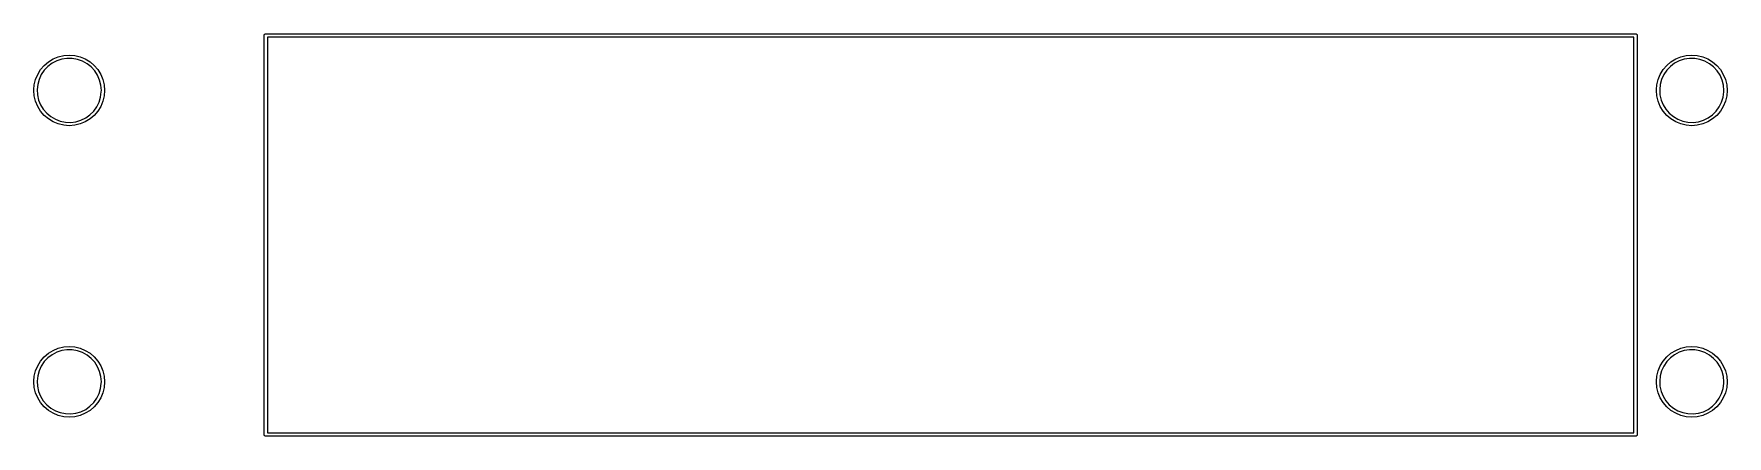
# Model space of a CAD drawing. Extents: x 87.7 to 163.1, y -116.9 to -99.
import ezdxf

# ---------------------------------------------------------------- set-up
doc = ezdxf.new("R2010")
doc.units = 0
doc.layers.add('BLACK', color=7, linetype='CONTINUOUS')

msp = doc.modelspace()

# ---------------------------------------------------------------- linework, layer by layer
at = {"layer": 'BLACK', "linetype": 'CONTINUOUS'}
for p, q in [((97.925, -99.05), (97.9267, -99.0403)), ((97.925, -116.85), (97.925, -99.05)), ((97.9261, -99.037), (97.9278, -99.0341)), ((97.9267, -99.0403), (97.9261, -99.037)), ((97.9278, -99.0341), (97.9295, -99.0243)), ((97.9295, -99.0243), (97.942, -99.0094)), ((97.942, -99.0094), (97.9518, -98.9925)), ((97.9518, -98.9925), (97.9581, -98.9902)), ((97.9581, -98.9902), (97.9625, -98.985)), ((97.9625, -98.985), (97.9817, -98.9817)), ((97.9817, -98.9817), (98, -98.975)), ((98, -98.975), (159, -98.975)), ((98.075, -99.125), (98.075, -116.775)), ((158.925, -99.125), (98.075, -99.125)), ((158.925, -116.775), (158.925, -99.125)), ((159, -98.975), (159.01, -98.9767)), ((159.01, -98.9767), (159.013, -98.9761)), ((159.013, -98.9761), (159.016, -98.9778)), ((159.016, -98.9778), (159.026, -98.9795)), ((159.026, -98.9795), (159.041, -98.992)), ((159.041, -98.992), (159.057, -99.0018)), ((159.057, -99.0018), (159.06, -99.0082)), ((159.06, -99.0082), (159.065, -99.0125)), ((159.065, -99.0125), (159.068, -99.0317)), ((159.068, -99.0317), (159.075, -99.05)), ((159.075, -99.05), (159.075, -116.85)), ((88.1363, -100.386), (88.3242, -100.226)), ((88.3242, -100.226), (88.535, -100.097)), ((88.6959, -100.182), (88.488, -100.29)), ((88.535, -100.097), (88.7633, -100.002)), ((88.9186, -100.109), (88.6959, -100.182)), ((88.7633, -100.002), (89.0036, -99.9444)), ((89.1503, -100.074), (88.9186, -100.109)), ((89.0036, -99.9444), (89.25, -99.925)), ((89.3846, -100.076), (89.1503, -100.074)), ((89.25, -99.925), (89.4964, -99.9444)), ((89.6153, -100.118), (89.3846, -100.076)), ((89.4964, -99.9444), (89.7367, -100.002)), ((89.8361, -100.196), (89.6153, -100.118)), ((89.7367, -100.002), (89.965, -100.097)), ((90.0413, -100.309), (89.8361, -100.196)), ((89.965, -100.097), (90.1758, -100.226)), ((90.1758, -100.226), (90.3637, -100.386)), ((160.386, -100.386), (160.574, -100.226)), ((160.574, -100.226), (160.785, -100.097)), ((160.946, -100.182), (160.738, -100.29)), ((160.785, -100.097), (161.013, -100.002)), ((161.169, -100.109), (160.946, -100.182)), ((161.013, -100.002), (161.254, -99.9444)), ((161.4, -100.074), (161.169, -100.109)), ((161.254, -99.9444), (161.5, -99.925)), ((161.635, -100.076), (161.4, -100.074)), ((161.5, -99.925), (161.746, -99.9444)), ((161.865, -100.118), (161.635, -100.076)), ((161.746, -99.9444), (161.987, -100.002)), ((162.086, -100.196), (161.865, -100.118)), ((161.987, -100.002), (162.215, -100.097)), ((162.291, -100.309), (162.086, -100.196)), ((162.215, -100.097), (162.426, -100.226)), ((162.426, -100.226), (162.614, -100.386)), ((87.6944, -101.254), (87.7521, -101.013)), ((87.7521, -101.013), (87.8467, -100.785)), ((87.9081, -101.006), (87.8454, -101.232)), ((87.8467, -100.785), (87.9758, -100.574)), ((88.0067, -100.794), (87.9081, -101.006)), ((87.9758, -100.574), (88.1363, -100.386)), ((88.1388, -100.6), (88.0067, -100.794)), ((88.3007, -100.431), (88.1388, -100.6)), ((88.488, -100.29), (88.3007, -100.431)), ((90.2252, -100.454), (90.0413, -100.309)), ((90.3829, -100.628), (90.2252, -100.454)), ((90.3637, -100.386), (90.5242, -100.574)), ((90.5102, -100.824), (90.3829, -100.628)), ((90.6036, -101.039), (90.5102, -100.824)), ((90.5242, -100.574), (90.6533, -100.785)), ((90.6533, -100.785), (90.7479, -101.013)), ((90.7479, -101.013), (90.8056, -101.254)), ((159.944, -101.254), (160.002, -101.013)), ((160.002, -101.013), (160.097, -100.785)), ((160.158, -101.006), (160.095, -101.232)), ((160.097, -100.785), (160.226, -100.574)), ((160.257, -100.794), (160.158, -101.006)), ((160.226, -100.574), (160.386, -100.386)), ((160.389, -100.6), (160.257, -100.794)), ((160.551, -100.431), (160.389, -100.6)), ((160.738, -100.29), (160.551, -100.431)), ((162.475, -100.454), (162.291, -100.309)), ((162.633, -100.628), (162.475, -100.454)), ((162.614, -100.386), (162.774, -100.574)), ((162.76, -100.824), (162.633, -100.628)), ((162.854, -101.039), (162.76, -100.824)), ((162.774, -100.574), (162.903, -100.785)), ((162.903, -100.785), (162.998, -101.013)), ((162.998, -101.013), (163.056, -101.254)), ((87.675, -101.5), (87.6777, -101.465)), ((87.6944, -101.746), (87.675, -101.5)), ((87.6777, -101.465), (87.6944, -101.254)), ((87.7521, -101.987), (87.6944, -101.746)), ((87.8454, -101.232), (87.8205, -101.465)), ((87.8205, -101.465), (87.834, -101.699)), ((87.834, -101.699), (87.8855, -101.928)), ((90.6607, -101.266), (90.6036, -101.039)), ((90.6476, -101.802), (90.6782, -101.57)), ((90.6799, -101.5), (90.6607, -101.266)), ((90.6782, -101.57), (90.6799, -101.5)), ((90.8056, -101.746), (90.7479, -101.987)), ((90.8056, -101.254), (90.825, -101.5)), ((90.825, -101.5), (90.8056, -101.746)), ((159.925, -101.5), (159.928, -101.465)), ((159.944, -101.746), (159.925, -101.5)), ((159.928, -101.465), (159.944, -101.254)), ((160.002, -101.987), (159.944, -101.746)), ((160.095, -101.232), (160.071, -101.465)), ((160.071, -101.465), (160.084, -101.699)), ((160.084, -101.699), (160.136, -101.928)), ((162.911, -101.266), (162.854, -101.039)), ((162.898, -101.802), (162.928, -101.57)), ((162.93, -101.5), (162.911, -101.266)), ((162.928, -101.57), (162.93, -101.5)), ((163.056, -101.746), (162.998, -101.987)), ((163.056, -101.254), (163.075, -101.5)), ((163.075, -101.5), (163.056, -101.746)), ((87.8467, -102.215), (87.7521, -101.987)), ((87.9758, -102.426), (87.8467, -102.215)), ((87.8855, -101.928), (87.9737, -102.145)), ((87.9737, -102.145), (88.0961, -102.344)), ((88.1363, -102.614), (87.9758, -102.426)), ((88.0961, -102.344), (88.2496, -102.522)), ((88.2496, -102.522), (88.4299, -102.671)), ((90.1729, -102.592), (90.3389, -102.427)), ((90.3389, -102.427), (90.4757, -102.236)), ((90.5242, -102.426), (90.3637, -102.614)), ((90.4757, -102.236), (90.5795, -102.026)), ((90.6533, -102.215), (90.5242, -102.426)), ((90.5795, -102.026), (90.6476, -101.802)), ((90.7479, -101.987), (90.6533, -102.215)), ((160.097, -102.215), (160.002, -101.987)), ((160.226, -102.426), (160.097, -102.215)), ((160.136, -101.928), (160.224, -102.145)), ((160.224, -102.145), (160.346, -102.344)), ((160.386, -102.614), (160.226, -102.426)), ((160.346, -102.344), (160.5, -102.522)), ((160.5, -102.522), (160.68, -102.671)), ((162.423, -102.592), (162.589, -102.427)), ((162.589, -102.427), (162.726, -102.236)), ((162.774, -102.426), (162.614, -102.614)), ((162.726, -102.236), (162.829, -102.026)), ((162.903, -102.215), (162.774, -102.426)), ((162.829, -102.026), (162.898, -101.802)), ((162.998, -101.987), (162.903, -102.215)), ((88.3242, -102.774), (88.1363, -102.614)), ((88.535, -102.903), (88.3242, -102.774)), ((88.4299, -102.671), (88.6322, -102.79)), ((88.7633, -102.998), (88.535, -102.903)), ((88.6322, -102.79), (88.8511, -102.873)), ((89.0036, -103.056), (88.7633, -102.998)), ((88.8511, -102.873), (89.0807, -102.92)), ((89.25, -103.075), (89.0036, -103.056)), ((89.0807, -102.92), (89.3149, -102.928)), ((89.4964, -103.056), (89.25, -103.075)), ((89.3149, -102.928), (89.5473, -102.899)), ((89.7367, -102.998), (89.4964, -103.056)), ((89.5473, -102.899), (89.7717, -102.831)), ((89.965, -102.903), (89.7367, -102.998)), ((89.7717, -102.831), (89.9822, -102.728)), ((90.1758, -102.774), (89.965, -102.903)), ((89.9822, -102.728), (90.1729, -102.592)), ((90.3637, -102.614), (90.1758, -102.774)), ((160.574, -102.774), (160.386, -102.614)), ((160.785, -102.903), (160.574, -102.774)), ((160.68, -102.671), (160.882, -102.79)), ((161.013, -102.998), (160.785, -102.903)), ((160.882, -102.79), (161.101, -102.873)), ((161.254, -103.056), (161.013, -102.998)), ((161.101, -102.873), (161.331, -102.92)), ((161.5, -103.075), (161.254, -103.056)), ((161.331, -102.92), (161.565, -102.928)), ((161.746, -103.056), (161.5, -103.075)), ((161.565, -102.928), (161.797, -102.899)), ((161.987, -102.998), (161.746, -103.056)), ((161.797, -102.899), (162.022, -102.831)), ((162.215, -102.903), (161.987, -102.998)), ((162.022, -102.831), (162.232, -102.728)), ((162.426, -102.774), (162.215, -102.903)), ((162.232, -102.728), (162.423, -102.592)), ((162.614, -102.614), (162.426, -102.774)), ((88.3242, -113.226), (88.535, -113.097)), ((88.535, -113.097), (88.7633, -113.002)), ((88.7633, -113.002), (89.0036, -112.944)), ((89.1503, -113.074), (88.9186, -113.109)), ((89.0036, -112.944), (89.25, -112.925)), ((89.3846, -113.076), (89.1503, -113.074)), ((89.25, -112.925), (89.4964, -112.944)), ((89.6153, -113.118), (89.3846, -113.076)), ((89.4964, -112.944), (89.7367, -113.002)), ((89.7367, -113.002), (89.965, -113.097)), ((89.965, -113.097), (90.1758, -113.226)), ((160.574, -113.226), (160.785, -113.097)), ((160.785, -113.097), (161.013, -113.002)), ((161.013, -113.002), (161.254, -112.944)), ((161.4, -113.074), (161.169, -113.109)), ((161.254, -112.944), (161.5, -112.925)), ((161.635, -113.076), (161.4, -113.074)), ((161.5, -112.925), (161.746, -112.944)), ((161.865, -113.118), (161.635, -113.076)), ((161.746, -112.944), (161.987, -113.002)), ((161.987, -113.002), (162.215, -113.097)), ((162.215, -113.097), (162.426, -113.226)), ((87.7521, -114.013), (87.8467, -113.785)), ((87.8467, -113.785), (87.9758, -113.574)), ((88.0067, -113.794), (87.9081, -114.006)), ((87.9758, -113.574), (88.1363, -113.386)), ((88.1388, -113.6), (88.0067, -113.794)), ((88.1363, -113.386), (88.3242, -113.226)), ((88.3007, -113.431), (88.1388, -113.6)), ((88.488, -113.29), (88.3007, -113.431)), ((88.6959, -113.182), (88.488, -113.29)), ((88.9186, -113.109), (88.6959, -113.182)), ((89.8361, -113.196), (89.6153, -113.118)), ((90.0413, -113.309), (89.8361, -113.196)), ((90.2252, -113.454), (90.0413, -113.309)), ((90.1758, -113.226), (90.3637, -113.386)), ((90.3829, -113.628), (90.2252, -113.454)), ((90.3637, -113.386), (90.5242, -113.574)), ((90.5102, -113.824), (90.3829, -113.628)), ((90.6036, -114.039), (90.5102, -113.824)), ((90.5242, -113.574), (90.6533, -113.785)), ((90.6533, -113.785), (90.7479, -114.013)), ((160.002, -114.013), (160.097, -113.785)), ((160.097, -113.785), (160.226, -113.574)), ((160.257, -113.794), (160.158, -114.006)), ((160.226, -113.574), (160.386, -113.386)), ((160.389, -113.6), (160.257, -113.794)), ((160.386, -113.386), (160.574, -113.226)), ((160.551, -113.431), (160.389, -113.6)), ((160.738, -113.29), (160.551, -113.431)), ((160.946, -113.182), (160.738, -113.29)), ((161.169, -113.109), (160.946, -113.182)), ((162.086, -113.196), (161.865, -113.118)), ((162.291, -113.309), (162.086, -113.196)), ((162.475, -113.454), (162.291, -113.309)), ((162.426, -113.226), (162.614, -113.386)), ((162.633, -113.628), (162.475, -113.454)), ((162.614, -113.386), (162.774, -113.574)), ((162.76, -113.824), (162.633, -113.628)), ((162.854, -114.039), (162.76, -113.824)), ((162.774, -113.574), (162.903, -113.785)), ((162.903, -113.785), (162.998, -114.013)), ((87.675, -114.5), (87.6777, -114.465)), ((87.6944, -114.746), (87.675, -114.5)), ((87.6777, -114.465), (87.6944, -114.254)), ((87.6944, -114.254), (87.7521, -114.013)), ((87.8454, -114.232), (87.8205, -114.465)), ((87.8205, -114.465), (87.834, -114.699)), ((87.9081, -114.006), (87.8454, -114.232)), ((90.6607, -114.266), (90.6036, -114.039)), ((90.6476, -114.802), (90.6782, -114.57)), ((90.6799, -114.5), (90.6607, -114.266)), ((90.6782, -114.57), (90.6799, -114.5)), ((90.7479, -114.013), (90.8056, -114.254)), ((90.8056, -114.254), (90.825, -114.5)), ((90.825, -114.5), (90.8056, -114.746)), ((159.925, -114.5), (159.928, -114.465)), ((159.944, -114.746), (159.925, -114.5)), ((159.928, -114.465), (159.944, -114.254)), ((159.944, -114.254), (160.002, -114.013)), ((160.095, -114.232), (160.071, -114.465)), ((160.071, -114.465), (160.084, -114.699)), ((160.158, -114.006), (160.095, -114.232)), ((162.911, -114.266), (162.854, -114.039)), ((162.898, -114.802), (162.928, -114.57)), ((162.93, -114.5), (162.911, -114.266)), ((162.928, -114.57), (162.93, -114.5)), ((162.998, -114.013), (163.056, -114.254)), ((163.056, -114.254), (163.075, -114.5)), ((163.075, -114.5), (163.056, -114.746)), ((87.7521, -114.987), (87.6944, -114.746)), ((87.8467, -115.215), (87.7521, -114.987)), ((87.834, -114.699), (87.8855, -114.928)), ((87.9758, -115.426), (87.8467, -115.215)), ((87.8855, -114.928), (87.9737, -115.145)), ((87.9737, -115.145), (88.0961, -115.344)), ((88.0961, -115.344), (88.2496, -115.522)), ((90.3389, -115.427), (90.4757, -115.236)), ((90.4757, -115.236), (90.5795, -115.026)), ((90.6533, -115.215), (90.5242, -115.426)), ((90.5795, -115.026), (90.6476, -114.802)), ((90.7479, -114.987), (90.6533, -115.215)), ((90.8056, -114.746), (90.7479, -114.987)), ((160.002, -114.987), (159.944, -114.746)), ((160.097, -115.215), (160.002, -114.987)), ((160.084, -114.699), (160.136, -114.928)), ((160.226, -115.426), (160.097, -115.215)), ((160.136, -114.928), (160.224, -115.145)), ((160.224, -115.145), (160.346, -115.344)), ((160.346, -115.344), (160.5, -115.522)), ((162.589, -115.427), (162.726, -115.236)), ((162.726, -115.236), (162.829, -115.026)), ((162.903, -115.215), (162.774, -115.426)), ((162.829, -115.026), (162.898, -114.802)), ((162.998, -114.987), (162.903, -115.215)), ((163.056, -114.746), (162.998, -114.987)), ((88.1363, -115.614), (87.9758, -115.426)), ((88.3242, -115.774), (88.1363, -115.614)), ((88.2496, -115.522), (88.4299, -115.671)), ((88.535, -115.903), (88.3242, -115.774)), ((88.4299, -115.671), (88.6322, -115.79)), ((88.7633, -115.998), (88.535, -115.903)), ((88.6322, -115.79), (88.8511, -115.873)), ((89.0036, -116.056), (88.7633, -115.998)), ((88.8511, -115.873), (89.0807, -115.92)), ((89.25, -116.075), (89.0036, -116.056)), ((89.0807, -115.92), (89.3149, -115.928)), ((89.4964, -116.056), (89.25, -116.075)), ((89.3149, -115.928), (89.5473, -115.899)), ((89.7367, -115.998), (89.4964, -116.056)), ((89.5473, -115.899), (89.7717, -115.831)), ((89.965, -115.903), (89.7367, -115.998)), ((89.7717, -115.831), (89.9822, -115.728)), ((90.1758, -115.774), (89.965, -115.903)), ((89.9822, -115.728), (90.1729, -115.592)), ((90.1729, -115.592), (90.3389, -115.427)), ((90.3637, -115.614), (90.1758, -115.774)), ((90.5242, -115.426), (90.3637, -115.614)), ((160.386, -115.614), (160.226, -115.426)), ((160.574, -115.774), (160.386, -115.614)), ((160.5, -115.522), (160.68, -115.671)), ((160.785, -115.903), (160.574, -115.774)), ((160.68, -115.671), (160.882, -115.79)), ((161.013, -115.998), (160.785, -115.903)), ((160.882, -115.79), (161.101, -115.873)), ((161.254, -116.056), (161.013, -115.998)), ((161.101, -115.873), (161.331, -115.92)), ((161.5, -116.075), (161.254, -116.056)), ((161.331, -115.92), (161.565, -115.928)), ((161.746, -116.056), (161.5, -116.075)), ((161.565, -115.928), (161.797, -115.899)), ((161.987, -115.998), (161.746, -116.056)), ((161.797, -115.899), (162.022, -115.831)), ((162.215, -115.903), (161.987, -115.998)), ((162.022, -115.831), (162.232, -115.728)), ((162.426, -115.774), (162.215, -115.903)), ((162.232, -115.728), (162.423, -115.592)), ((162.423, -115.592), (162.589, -115.427)), ((162.614, -115.614), (162.426, -115.774)), ((162.774, -115.426), (162.614, -115.614)), ((97.9317, -116.868), (97.925, -116.85)), ((97.935, -116.887), (97.9317, -116.868)), ((98.075, -116.775), (158.925, -116.775)), ((159.072, -116.866), (159.07, -116.876)), ((159.074, -116.863), (159.072, -116.866)), ((159.075, -116.85), (159.073, -116.86)), ((159.073, -116.86), (159.074, -116.863)), ((97.9402, -116.892), (97.935, -116.887)), ((97.9425, -116.898), (97.9402, -116.892)), ((97.9594, -116.908), (97.9425, -116.898)), ((97.9743, -116.92), (97.9594, -116.908)), ((97.9841, -116.922), (97.9743, -116.92)), ((97.987, -116.924), (97.9841, -116.922)), ((97.9903, -116.923), (97.987, -116.924)), ((98, -116.925), (97.9903, -116.923)), ((159, -116.925), (98, -116.925)), ((159.018, -116.918), (159, -116.925)), ((159.037, -116.915), (159.018, -116.918)), ((159.042, -116.91), (159.037, -116.915)), ((159.048, -116.907), (159.042, -116.91)), ((159.058, -116.891), (159.048, -116.907)), ((159.07, -116.876), (159.058, -116.891))]:
    msp.add_line(p, q, dxfattribs=at)

doc.saveas('drawing.dxf')
